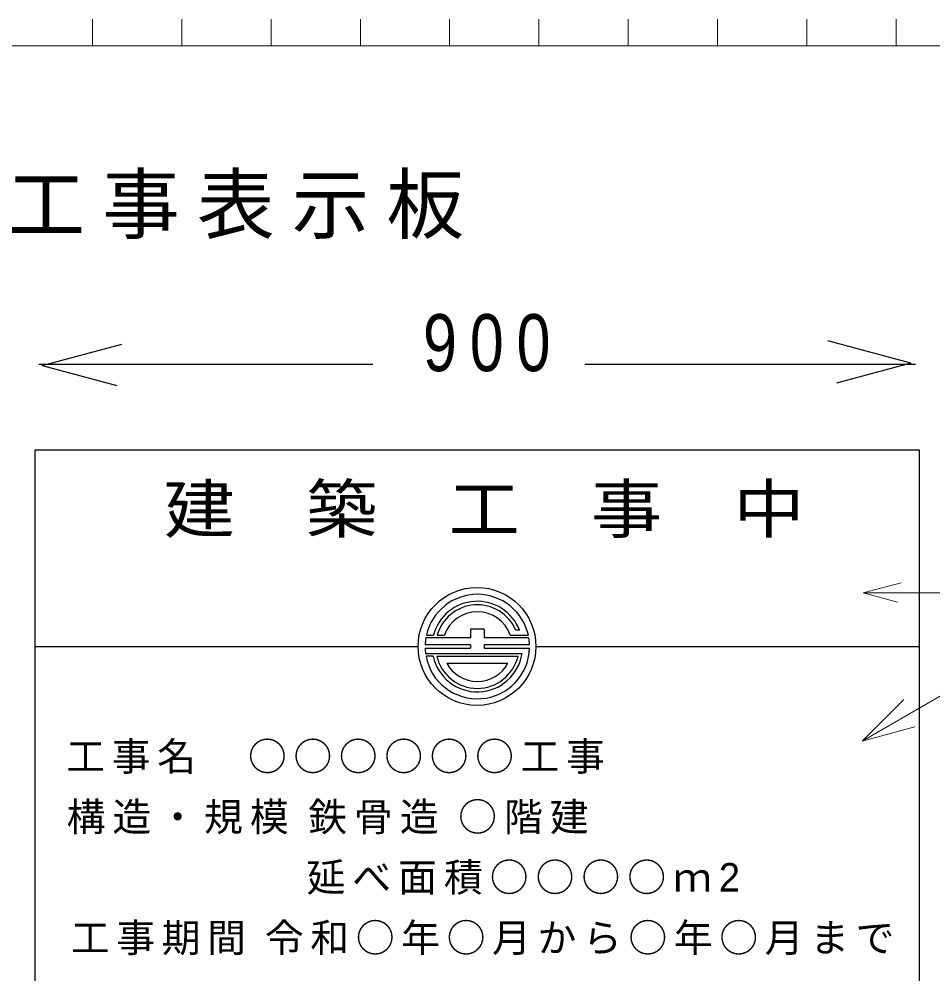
# Model space of a CAD drawing. Units: millimetres on the paper, enlarged 100 times, with parts at other scales. Extents: x -17213 to 22494, y -7705 to 13294.
# Drawn here: x -11148 to -4090, y 4729 to 12102 of the extents above; entities that cross this region are included whole.
import ezdxf
from ezdxf.enums import TextEntityAlignment as Align

# ---------------------------------------------------------------- set-up
doc = ezdxf.new("R2010")
doc.units = ezdxf.units.MM
doc.header["$LTSCALE"] = 100
for name, color, linetype, lineweight in [('0-0', 1, 'Continuous', 18), ('1-1', 7, 'Continuous', 30), ('1-2', 7, 'Continuous', 18)]:
    doc.layers.add(name, color=color, linetype=linetype, lineweight=lineweight)
doc.styles.add('HG丸ｺﾞｼｯｸM-PRO', font='')
doc.styles.add('游ゴシック', font='')
doc.styles.add('角ゴシック', font='')
doc.styles.get('HG丸ｺﾞｼｯｸM-PRO').set_extended_font_data('HG丸ｺﾞｼｯｸM-PRO')
doc.styles.get('游ゴシック').set_extended_font_data('游ゴシック')
doc.styles.get('角ゴシック').set_extended_font_data('角ゴシック')

msp = doc.modelspace()

# ---------------------------------------------------------------- linework, layer by layer
at = {"layer": '0-0'}
for p, q in [((-10581.5, 11895), (-10581.5, 12101.9)), ((-9891.8, 11895), (-9891.8, 12101.9)), ((-9202.2, 11895), (-9202.2, 12101.9)), ((-8512.5, 11895), (-8512.5, 12101.9)), ((-7822.8, 11895), (-7822.8, 12101.9)), ((-7133.2, 11895), (-7133.2, 12101.9)), ((-6443.5, 11895), (-6443.5, 12101.9)), ((-5753.9, 11895), (-5753.9, 12101.9)), ((-5064.2, 11895), (-5064.2, 12101.9)), ((-4374.6, 11895), (-4374.6, 12101.9)), ((-17006.3, 11895), (10797.8, 11895))]:
    msp.add_line(p, q, dxfattribs=at)
at = {"layer": '1-1'}
for p, q in [((-10969.6, 9427.3), (-10353.9, 9592.2)), ((-4259.2, 9444.7), (-4901.4, 9616.8)), ((-10995.4, 9437.3), (-8416.3, 9437.3)), ((-6777.6, 9437.3), (-4224.3, 9437.3)), ((-4259.2, 9444.7), (-4835.6, 9290.2)), ((-10969.6, 9427.3), (-10393.2, 9272.8)), ((-11025.4, 8775.5), (-4197.2, 8775.5)), ((-4197.2, 8775.5), (-4197.2, -328.7)), ((-7554.9, 7391.1), (-7662.4, 7391.1)), ((-7662.4, 7391.1), (-7662.4, 7323.9)), ((-7554.9, 7391.1), (-7554.9, 7323.9)), ((-7283.2, 7384.4), (-7312.3, 7384.4)), ((-7662.4, 7323.9), (-8006.4, 7323.9)), ((-8002.4, 7344.1), (-7947.1, 7344.1)), ((-7919.3, 7344.1), (-7863, 7344.1)), ((-7210.9, 7323.9), (-7554.9, 7323.9)), ((-7354.3, 7344.1), (-7214.8, 7344.1)), ((-11025.4, 7258.1), (-8066.5, 7258.1)), ((-7662.4, 7270.1), (-8012, 7270.1)), ((-8012, 7243.2), (-7662.4, 7243.2)), ((-7662.4, 7270.1), (-7662.4, 7243.2)), ((-7205.3, 7270.1), (-7554.9, 7270.1)), ((-7156.1, 7258.1), (-4197.2, 7258.1)), ((-8008.4, 7202.9), (-7263.2, 7202.9)), ((-7950.3, 7182.7), (-8005.2, 7182.7)), ((-7952.4, 7182.7), (-7949.8, 7180.1)), ((-7922.8, 7182.7), (-7294.5, 7182.7)), ((-7845.3, 7128.9), (-7372, 7128.9))]:
    msp.add_line(p, q, dxfattribs=at)
for points in [[(-11025.4, 8775.5), (-11025.4, -328.7), (-4197.2, -328.7)], [(-7554.9, 7270.1), (-7554.9, 7243.2), (-7205.3, 7243.2)]]:
    msp.add_lwpolyline(points, dxfattribs=at)
msp.add_circle((-7611.3, 7258.1), 455.2, dxfattribs=at)
for radius, start, end in [(403.4, 12.51333, 167.48667), (349.6, 21.43125, 165.52249), (322.7, 23.31796, 164.28614), (268.9, 18.96557, 161.03443), (403.4, 170.40593, 178.08979), (403.4, 1.90915, 9.59407), (403.4, 181.91021, 187.66226), (403.4, 190.56398, 358.08979), (349.6, 192.21253, 351.15012), (322.7, 193.24801, 346.75199), (268.9, 208.35935, 331.64065)]:
    msp.add_arc((-7608.6, 7256.7), radius, start, end, dxfattribs=at)
at = {"layer": '1-2'}
for p, q in [((-4629.1, 7671.1), (-4336.3, 7749.5)), ((-4629.1, 7671.1), (-4364, 7600)), ((-3938.7, 7671.1), (-4629.1, 7671.1)), ((-3941, 6928.3), (-4636.3, 6526.9)), ((-4636.3, 6526.9), (-4314.1, 6849)), ((-4636.3, 6526.9), (-4229.5, 6635.9))]:
    msp.add_line(p, q, dxfattribs=at)

# ---------------------------------------------------------------- texts
at = {"layer": '1-1', "style": '角ゴシック', "width": 1.1}
msp.add_text('建\u3000築\u3000工\u3000事\u3000中', height=366.6, dxfattribs=at).set_placement((-10031.6, 8026.1), align=Align.BOTTOM_LEFT)
at = {"layer": '1-1', "attachment_point": 7}
for s, insert, char_height, style in [('\\T1.22;\\~\\~\\~\\~\\~\\~\\~\\~\\~\\~\\~\\~\\~\\~\\~\\~※\u3000工事表示板\u3000\u3000\u3000\\~\u3000\u3000\u3000\u3000・\u3000お願い表示板', (-15893.2, 10402.6), 439.9, 'HG丸ｺﾞｼｯｸM-PRO'), ('\\T1.38;\\W0.8;900', (-8028, 9377.3), 439.9, '游ゴシック'), ('\\T1.17;\u3000工事名\u3000○○○○○○工事', (-11135.2, 6273.6), 219.9, '角ゴシック'), ('\\T1.18;\u3000構造・規模\\~鉄骨造\\~○階建', (-11135.2, 5806.7), 219.9, '角ゴシック'), ('\\T1.18;\u3000\u3000\u3000\u3000\u3000\u3000\\~延べ面積○○○○ｍ2', (-11148.5, 5339.9), 219.9, '角ゴシック'), ('\\T1.17;工事期間\\~令和○年○月から○年○月まで', (-10748.7, 4873), 219.9, '角ゴシック')]:
    msp.add_mtext(s, dxfattribs=dict(at, insert=insert, char_height=char_height, style=style))

doc.saveas('drawing.dxf')
